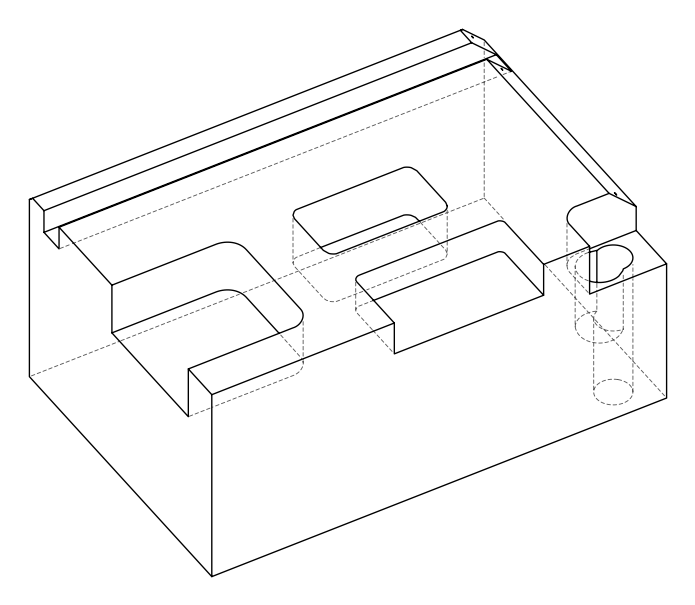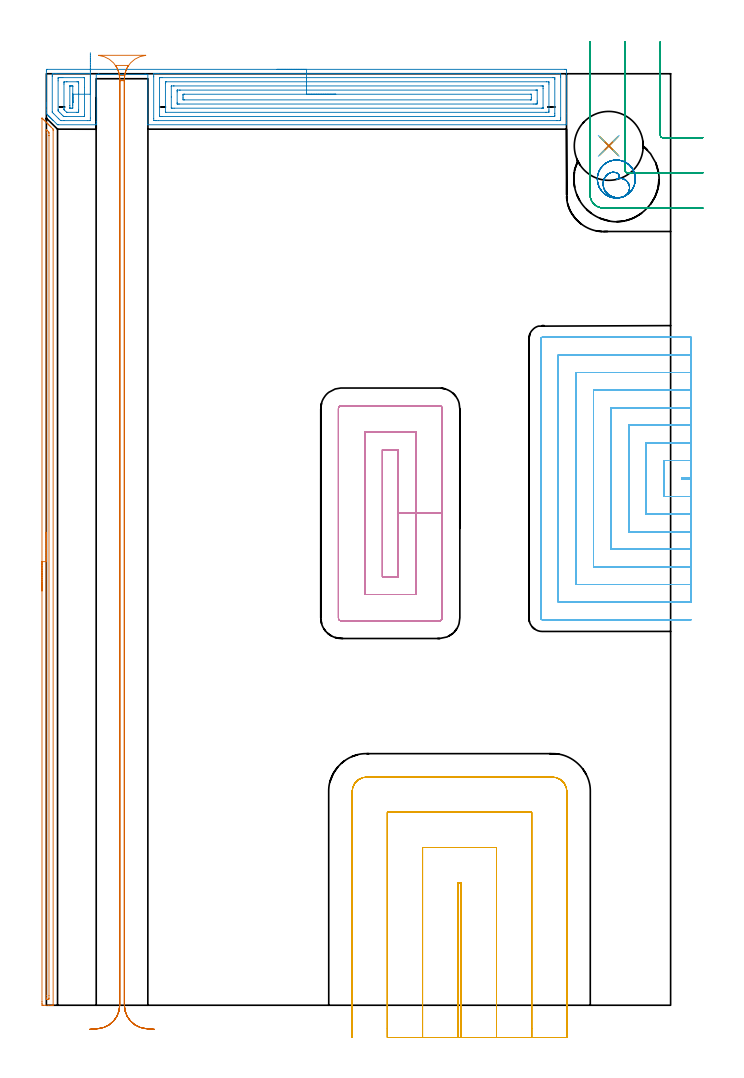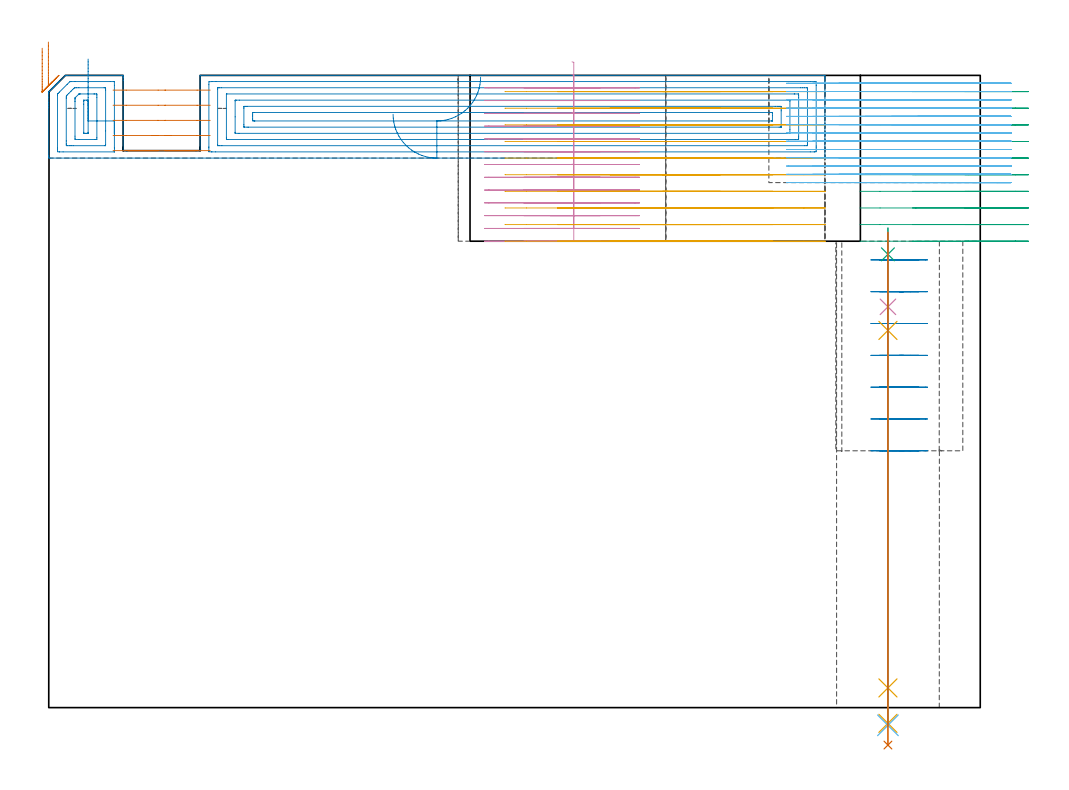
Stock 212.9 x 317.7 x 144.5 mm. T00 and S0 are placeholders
(PLAN: 13 operations, 10 tool changes, 108.4 min)
(1 AREA_MILL | FG_CHAMFER_SURFACE | UGT0205_001 | 4.97 min | 2208 mm3)
(2 AREA_MILL_1 | FG_CHAMFER_SURFACE_1 | UGT0205_001 | 9.69 min | 32841 mm3)
(3 MILL_CORNER_NOTCH_RECTANGULAR | CORNER_NOTCH_RECTANGULAR | NXT0201_012 | Follow Part, ap 4, ae 75% | 4.92 min | 69708 mm3)
(4 MILL_RECTANGULAR_POCKET | POCKET_RECTANGULAR_STRAIGHT | NXT0201_011 | Follow Part, ap 3, ae 75% | 13.58 min | 151842 mm3)
(5 MILL_SLOT | SLOT_PARTIAL_RECTANGULAR | NXT0201_012 | Follow Part, ap 4, ae 75% | 19.2 min | 287409 mm3)
(6 MILL_SLOT_1 | SLOT_PARTIAL_RECTANGULAR_1 | NXT0201_009 | Follow Part, ap 2, ae 75% | 45.65 min | 123212 mm3)
(7 MILL_RECTANGULAR_SLOT | SLOT_RECTANGULAR | NXT0201_012 | Follow Part, ap 4, ae 75% | 6.81 min | 93252 mm3)
(8 MILL_BLIND_HOLE_FROM_SOLID_MATERIAL | STEP1POCKET | NXT0201_012 | Spiral | 2 min | 31626 mm3)
(9 SPOT_DRILL | STEP1HOLE | NXT0321_9005460120000 | 0.06 min | 26 mm3)
(10 DRILL_BLIND_HOLE_INTO_CENTER | STEP1HOLE | NXT0301_127 | 0.08 min | 170 mm3)
(11 GUN_DRILL_THROUGH_HOLE | STEP1HOLE | UGT0307_006 | 0.53 min | 4026 mm3)
(12 DRILL_TO_ENLARGE_THROUGH_HOLE | STEP1HOLE | NXT0301_104 | 0.46 min | 6942 mm3)
(13 DRILL_TO_ENLARGE_THROUGH_HOLE_1 | STEP1HOLE | UGT0301_056 | 0.48 min | 23382 mm3)
(TOOL UGT0205_001 | Chamfer Mill 20 x 3 x 45 deg. | D20 FL50 Z2)
(TOOL NXT0201_012 | ENDMILL 16mm [2P460-1600-NA 1630] | D16 FL38 Z6)
(TOOL NXT0201_011 | ENDMILL 12mm [2P460-1200-NA 1630] | D12 FL38 Z6)
(TOOL NXT0201_009 | ENDMILL 8mm [2P460-0800-NA 1630] | D8 FL26 Z6)
(TOOL NXT0321_9005460120000 | NC Spot Drill, 142deg, 12mm, Carbide, Uncoated | D12 PA142 FL30 Z2)
(TOOL NXT0301_127 | Carbide Drill 10mm [861.1-1000-030A1-GP GC34] | D10 PA150 FL31.2 Z2)
(TOOL UGT0307_006 | Gun Drill 9 mm | D9 PA130 FL24 Z1)
(TOOL NXT0301_104 | Carbide Drill 14mm [860.1-1400-112A1-MM 2214] | D14 PA140 FL123 Z2)
(TOOL UGT0301_056 | Twist Drill 23.5 mm | D23.5 PA118 FL155 Z2)
(OP 1 AREA_MILL)
G17 G21 G94 G90
T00 M6
G54
G17 G0 G90 X-1.5 Y141.3 S1061 M3
G43 Z154.5 H0
Z150.7
G94 G1 Y141.338 Z149.828 F250.
Y141.452 Z148.964
Y141.641 Z148.112
Y141.903 Z147.28
Y142.237 Z146.474
Y142.64 Z145.7
Y143.109 Z144.964
Y143.64 Z144.272
Y144.229 Z143.629
Y144.872 Z143.04
Y145.564 Z142.508
Y146.3 Z142.04
Y147.074 Z141.637
Y147.88 Z141.303
Y148.712 Z141.041
Y149.564 Z140.852
Y150.428 Z140.738
Y151.3 Z140.7
Y302.349
X-1.494 Y302.566 Z140.704
X-1.492 Y302.581 Z140.705
X-1.466 Y302.566 Z140.733
X-1.123 Y302.223 Z141.077
X-0.934 Y302.036 Z141.262
X-0.87 Y301.97 Z141.329
X-0.703 Y301.804 Z141.496
X-0.638 Y301.74 Z141.559
X-0.572 Y301.672 Z141.627
X-0.408 Y301.509 Z141.791
X-0.341 Y301.443 Z141.855
X-0.274 Y301.374 Z141.925
X-0.113 Y301.214 Z142.086
X-0.045 Y301.146 Z142.152
X0.024 Y301.076 Z142.223
X0.182 Y300.919 Z142.381
X0.252 Y300.85 Z142.448
X0.322 Y300.778 Z142.521
X0.477 Y300.624 Z142.676
X0.548 Y300.553 Z142.745
X0.62 Y300.48 Z142.819
X0.772 Y300.329 Z142.971
X0.845 Y300.257 Z143.041
X0.918 Y300.182 Z143.118
X1.067 Y300.033 Z143.266
X1.141 Y299.96 Z143.338
X1.217 Y299.884 Z143.416
X1.362 Y299.738 Z143.561
X1.438 Y299.664 Z143.634
X1.515 Y299.586 Z143.714
X1.657 Y299.443 Z143.856
X1.734 Y299.367 Z143.931
X2.232 Y298.868 Z144.431
X2.294 Y298.804 Z144.492
X2.3 Y298.393 Z144.5
Y0.183
X2.297 Y0.01 Z144.488
X2.253 Y0.007 Z144.444
X1.838 Y0. Z144.038
X1.572 Z143.771
X0.845 Z143.04
X-0.408 Z141.789
X-0.934 Y0.001 Z141.26
X-1.187 Y0.003 Z141.008
X-1.491 Y0.008 Z140.705
X-1.493 Y0.068 Z140.703
X-1.499 Y0.63 Z140.701
X-1.5 Y1.198 Z140.7
Y151.3
X-0.086 Z142.114
Y297.541
X-0.082 Y298.394 Z142.118
X-0.08 Y298.429 Z142.12
X-0.045 Y298.683 Z142.155
X0.251 Y298.394 Z142.451
X0.845 Y297.793 Z143.045
X0.88 Y297.499 Z143.08
X0.883 Y297.461 Z143.083
X0.886 Y296.605 Z143.086
Y296.564
Y3.271
X0.883 Y2.418 Z143.083
X0.881 Y2.381 Z143.081
X0.845 Y2.01 Z143.045
X0.366 Y2.005 Z142.566
X-0.045 Y2.01 Z142.155
X-0.081 Y2.418 Z142.119
X-0.083 Y2.457 Z142.117
X-0.086 Y3.312 Z142.114
Y151.3
Y152.172 Z142.152
Y153.037 Z142.266
Y153.888 Z142.455
Y154.72 Z142.717
Y155.526 Z143.051
Y156.3 Z143.454
Y157.036 Z143.923
Y157.728 Z144.454
Y158.371 Z145.043
Y158.96 Z145.686
Y159.492 Z146.378
Y159.96 Z147.114
Y160.363 Z147.888
Y160.697 Z148.694
Y160.959 Z149.526
Y161.148 Z150.378
Y161.262 Z151.243
Y161.3 Z152.114
G0 Z154.5
M5
M2
(OP 2 AREA_MILL_1)
G17 G21 G94 G90
T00 M6
G54
G17 G0 G90 X78.7 Y319.2 S1061 M3
G43 Z154.5 H0
Z135.6
G94 G1 X78.738 Z134.728 F250.
X78.852 Z133.864
X79.041 Z133.012
X79.303 Z132.18
X79.637 Z131.374
X80.04 Z130.6
X80.508 Z129.864
X81.04 Z129.172
X81.629 Z128.529
X82.272 Z127.94
X82.964 Z127.409
X83.7 Z126.94
X84.474 Z126.537
X85.28 Z126.203
X86.112 Z125.941
X86.964 Z125.752
X87.828 Z125.638
X88.7 Z125.6
X176.771
X177.107 Y319.196 Z125.602
X177.39 Y319.192 Z125.606
X177.4 Y318.905 Z125.893
Y304.151 Z140.644
Y301.748 Z143.047
Y301.025 Z143.775
Y300.754 Z144.045
Y300.346 Z144.445
X177.391 Y300.303 Z144.488
X177.219 Y300.3 Z144.5
X34.606
X34.604 Y300.302 Z144.498
X34.6 Y300.31 Z144.489
Y317.5 Z127.3
X33.965
X33.751 Y317.501 Z127.299
X33.714 Y317.496 Z127.293
X33.711 Z127.292
X33.709 Y317.493 Z127.286
X33.705 Y317.499 Z127.297
X33.703 Y317.5 Z127.3
X33.675 Y317.498 Z127.294
X33.671 Y317.494 Z127.285
X33.659 Y317.5 Z127.3
X33.632 Y317.497 Z127.287
X33.625 Y317.494 Z127.284
X33.618 Z127.289
X33.616 Y317.495 Z127.29
X33.61 Y317.493 Z127.284
X33.601 Y317.496 Z127.289
X33.583 Y317.501 Z127.299
X33.516 Y317.5 Z127.3
X18.02
X17.988 Y317.499 Z127.285
X17.983 Y317.496 Z127.283
X17.976 Y317.495 Z127.285
X17.956 Z127.291
X17.953 Y317.493 Z127.29
X17.946 Y317.494 Z127.285
X17.939 Y317.497 Z127.288
X17.915 Y317.5 Z127.3
X17.91 Y317.498 Z127.295
X17.903 Y317.493 Z127.286
X17.899 Y317.496 Z127.292
X17.893 Y317.495 Z127.289
X17.887 Y317.494 Z127.286
X17.881 Y317.498 Z127.288
X17.858 Y317.5 Z127.3
X17.853 Y317.498 Z127.295
X17.846 Y317.494 Z127.287
X17.842 Y317.497 Z127.293
X17.834 Y317.495 Z127.29
X17.828 Z127.287
X17.822 Y317.498 Z127.289
X17.801 Y317.5 Z127.3
X17.797 Y317.498 Z127.295
X17.79 Y317.494 Z127.288
X17.785 Y317.498 Z127.294
X17.757 Y317.496 Z127.289
X17.751 Z127.288
X17.748 Y317.501 Z127.29
X17.728 Y317.5 Z127.3
X17.704 Z127.29
X17.701 Y317.496 Z127.289
X17.695 Z127.29
X17.659 Y317.499 Z127.298
X17.652 Y317.496 Z127.294
X17.648 Y317.495 Z127.292
X17.627 Y317.5 Z127.298
X17.437 Z127.3
X17.
Y301.41 Z143.387
Y300.859 Z143.937
X16.998 Y300.644 Z144.151
X16.99 Y300.304 Z144.49
X16.723 Y300.3 Z144.5
X4.205
X3.798 Y300.306 Z144.492
X3.703 Y300.396 Z144.401
X2.35 Y301.748 Z143.049
X2.287 Y301.813 Z142.986
X2.119 Y301.98 Z142.819
X2.054 Y302.044 Z142.752
X1.992 Y302.107 Z142.692
X1.821 Y302.278 Z142.521
X1.758 Y302.341 Z142.456
X1.697 Y302.402 Z142.397
X1.523 Y302.576 Z142.223
X1.461 Y302.637 Z142.16
X1.402 Y302.697 Z142.102
X1.225 Y302.875 Z141.924
X1.165 Y302.933 Z141.863
X1.108 Y302.992 Z141.807
X0.927 Y303.173 Z141.626
X0.869 Y303.23 Z141.567
X0.813 Y303.286 Z141.513
X0.629 Y303.471 Z141.328
X0.572 Y303.526 Z141.271
X0.412 Y303.688 Z141.112
X0.331 Y303.769 Z141.031
X0.128 Y303.971 Z140.827
X0.033 Y304.069 Z140.728
X0.001 Y304.109 Z140.687
X0. Y304.415 Z140.383
Y304.513 Z140.286
Y305.304 Z139.49
Y306.555 Z138.242
Y307.083 Z137.712
Y307.708 Z137.087
Y318.641 Z126.156
X0.002 Y318.907 Z125.89
X0.01 Y319.192 Z125.606
X0.296 Y319.199 Z125.599
X88.7 Y319.2 Z125.6
Y317.786 Z127.014
X174.055
X174.951 Y317.784 Z127.016
X174.983 Y317.782 Z127.018
X175.39 Y317.752 Z127.048
X175.397 Y317.34 Z127.46
X175.399 Y316.863 Z127.937
X175.4 Y316.448 Z128.352
X175.399 Y302.637 Z142.163
X175.397 Y302.225 Z142.575
X175.39 Y301.748 Z143.052
X175.014 Y301.717 Z143.083
X174.983 Y301.716 Z143.084
X174.123 Y301.714 Z143.086
X38.216
X37.321 Y301.715 Z143.085
X37.288 Y301.716 Z143.084
X36.61 Y301.748 Z143.052
X36.601 Y302.431 Z142.369
X36.6 Y316.658 Z128.142
X36.598 Y316.863 Z127.937
X36.589 Y317.558 Z127.242
X36.578 Y317.752 Z127.048
X37.256 Y317.784 Z127.016
X37.288 Y317.785 Z127.015
X38.148 Y317.786 Z127.014
X88.7
Y316.372 Z128.428
X172.795 Y316.371 Z128.429
X173.195 Y316.37 Z128.43
X173.328 Y316.367 Z128.433
X173.373 Y316.365 Z128.435
X173.39 Y316.359 Z128.441
X173.393 Y316.314 Z128.486
X173.397 Y316.178 Z128.622
X173.399 Y315.974 Z128.826
X173.4 Y315.77 Z129.03
Y304.211 Z140.589
X173.398 Y303.526 Z141.274
X173.395 Y303.327 Z141.473
X173.385 Y303.136 Z141.664
X173.195 Y303.133 Z141.667
X172.699 Y303.13 Z141.67
X172.3 Y303.129 Z141.671
X171.806 Y303.128 Z141.672
X39.476 Y303.129 Z141.671
X39.076 Y303.13 Z141.67
X38.676 Y303.133 Z141.667
X38.625 Y303.135 Z141.665
X38.61 Y303.139 Z141.661
X38.607 Y303.158 Z141.642
X38.603 Y303.242 Z141.558
X38.601 Y303.368 Z141.432
X38.6 Y303.526 Z141.274
X38.601 Y316.211 Z128.589
X38.603 Y316.329 Z128.471
X38.607 Y316.357 Z128.443
X38.611 Y316.365 Z128.435
X38.62 Y316.367 Z128.433
X38.678 Y316.37 Z128.43
X39.076 Y316.371 Z128.429
X39.57 Y316.372 Z128.428
X88.7
Y314.957 Z129.843
X170.641
X171.309 Y314.952 Z129.848
X171.381 Y314.95 Z129.85
X171.39 Y314.857 Z129.943
X171.394 Y314.639 Z130.161
X171.4 Y314.202 Z130.598
Y305.311 Z139.489
X171.394 Y304.863 Z139.937
X171.39 Y304.643 Z140.157
X171.378 Y304.55 Z140.25
X171.273 Y304.547 Z140.253
X170.512 Y304.543 Z140.257
X170.384
X40.736
X40.659 Y304.544 Z140.256
X40.621 Y304.547 Z140.253
X40.61 Y304.549 Z140.251
X40.607 Y304.558 Z140.242
X40.603 Y304.591 Z140.209
X40.6 Y304.678 Z140.122
Y314.458 Z130.342
X40.603 Y314.721 Z130.079
X40.608 Y314.896 Z129.904
X40.611 Y314.951 Z129.849
X40.626 Y314.953 Z129.847
X40.673 Y314.955 Z129.845
X40.864 Y314.957 Z129.843
X40.993
X88.7
Y313.543 Z131.257
X168.724
X169.383 Y313.54 Z131.26
X169.386 Y313.538 Z131.262
X169.395 Y313.528 Z131.272
X169.398 Y313.306 Z131.494
X169.4 Y312.634 Z132.166
X169.399 Y306.194 Z138.606
X169.396 Y306.026 Z138.774
X169.394 Y305.984 Z138.816
X169.391 Y305.968 Z138.832
X169.357 Y305.964 Z138.836
X169.2 Y305.961 Z138.839
X168.961 Y305.958 Z138.842
X43.547 Y305.957 Z138.843
X42.889 Y305.958 Z138.842
X42.653 Y305.962 Z138.838
X42.623 Y305.964 Z138.836
X42.61 Y305.97 Z138.83
X42.606 Y306.037 Z138.763
X42.601 Y306.141 Z138.659
X42.6 Y309.776 Z135.024
Y313.306 Z131.494
Y313.359 Z131.441
X42.603 Y313.411 Z131.389
X42.61 Y313.515 Z131.285
X42.617 Y313.538 Z131.262
X42.625 Y313.539 Z131.261
X42.653 Y313.541 Z131.259
X43.309 Y313.543 Z131.257
X43.547
X88.7
Y312.129 Z132.671
X166.936
X167.227 Y312.128 Z132.672
X167.329 Y312.125 Z132.675
X167.378 Y312.122 Z132.678
X167.391 Y312.118 Z132.682
X167.392 Y312.105 Z132.695
X167.398 Y311.957 Z132.843
X167.4 Y308.4 Z136.4
X167.397 Y307.972 Z136.828
X167.391 Y307.519 Z137.281
X167.379 Y307.378 Z137.422
X167.238 Y307.376 Z137.424
X166.936 Y307.373 Z137.427
X166.645 Y307.371 Z137.429
X166.042
X45.335
X45.044 Y307.372 Z137.428
X44.658 Y307.377 Z137.423
X44.619 Y307.378 Z137.422
X44.61 Y307.425 Z137.375
X44.606 Y307.554 Z137.246
X44.601 Y307.813 Z136.987
Y311.528 Z133.272
X44.604 Y311.894 Z132.906
X44.608 Y312.076 Z132.724
X44.61 Y312.116 Z132.684
X44.646 Y312.122 Z132.678
X44.735 Y312.125 Z132.675
X45.335 Y312.128 Z132.672
X45.625 Y312.129 Z132.671
X88.7
Y310.715 Z134.085
X165.148 Y310.714 Z134.086
X165.223 Y310.713 Z134.087
X165.373 Y310.708 Z134.092
X165.391 Y310.704 Z134.096
X165.395 Y310.696 Z134.104
X165.398 Y310.675 Z134.125
X165.399 Y309.5 Z135.3
X165.392 Y308.861 Z135.939
X165.39 Y308.804 Z135.996
X165.298 Y308.792 Z136.008
X165.221 Y308.787 Z136.013
X165.148 Y308.786 Z136.014
X47.047
X46.895 Y308.788 Z136.012
X46.61 Y308.794 Z136.006
X46.608 Y308.861 Z135.939
X46.601 Y309.38 Z135.42
X46.6 Y309.75 Z135.05
X46.601 Y310.269 Z134.531
X46.607 Y310.639 Z134.161
X46.61 Y310.698 Z134.102
X46.82 Y310.708 Z134.092
X46.971 Y310.713 Z134.087
X47.048 Y310.714 Z134.086
X47.123 Y310.715 Z134.085
X88.7
X89.572 Z134.123
X90.436 Z134.237
X91.288 Z134.426
X92.12 Z134.688
X92.926 Z135.022
X93.7 Z135.425
X94.436 Z135.894
X95.128 Z136.425
X95.771 Z137.014
X96.36 Z137.658
X96.892 Z138.35
X97.36 Z139.085
X97.763 Z139.859
X98.097 Z140.665
X98.359 Z141.497
X98.548 Z142.349
X98.662 Z143.214
X98.7 Z144.085
G0 Z154.5
X15. Y324.857
Z134.085
G1 Y324.214 Z133.495
Y323.522 Z132.964
Y322.786 Z132.496
Y322.012 Z132.093
Y321.206 Z131.759
Y320.374 Z131.497
Y319.523 Z131.308
Y318.658 Z131.194
Y317.786 Z131.156
Y316.915 Z131.194
Y316.05 Z131.308
Y315.198 Z131.497
Y314.366 Z131.759
Y313.56 Z132.093
Y312.786 Z132.496
Y312.051 Z132.964
Y311.358 Z133.495
Y310.715 Z134.085
Y302.572 Z142.228
X14.991 Y301.748 Z143.052
X14.99 Y301.722 Z143.078
X14.965 Y301.718 Z143.082
X14.935 Y301.717 Z143.083
X14.075 Y301.714 Z143.086
X6.028
X5.131 Y301.717 Z143.083
X5.1 Y301.719 Z143.081
X4.814 Y301.748 Z143.052
X4.205 Y302.346 Z142.454
X2.417 Y304.133 Z140.667
X2.137 Y304.415 Z140.385
X2.046 Y304.511 Z140.289
X2.016 Y304.546 Z140.254
X2.01 Y304.572 Z140.228
X2.006 Y304.623 Z140.177
X2.001 Y304.829 Z139.971
Y316.863 Z127.937
X2.003 Y317.275 Z127.525
X2.01 Y317.752 Z127.048
X2.386 Y317.783 Z127.017
X2.417 Y317.784 Z127.016
X3.277 Y317.786 Z127.014
X14.935 Y317.785 Z127.015
X14.968 Y317.783 Z127.017
X15.026 Y317.779 Z127.021
X15.025 Y317.752 Z127.048
X15.021 Y317.666 Z127.134
X15.002 Y316.863 Z127.937
X15.001 Y316.798 Z128.002
X15. Y310.715 Z134.085
X13.
Y303.672 Z141.128
X12.99 Y303.138 Z141.662
X12.962 Y303.135 Z141.665
X12.892 Y303.131 Z141.669
X12.786 Y303.129 Z141.671
X12.652
X6.888
X6.391 Y303.131 Z141.669
X5.994 Y303.135 Z141.665
X5.868 Y303.143 Z141.657
X5.738 Y303.269 Z141.531
X5.475 Y303.526 Z141.274
X5.1 Y303.9 Z140.9
X4.584 Y304.415 Z140.385
X4.205 Y304.795 Z140.005
X4.082 Y304.924 Z139.876
X4.023 Y304.988 Z139.812
X4.01 Y305.101 Z139.699
X4.005 Y305.304 Z139.496
X4.001 Y305.508 Z139.292
X4. Y315.289 Z129.511
X4.002 Y315.974 Z128.826
X4.005 Y316.174 Z128.626
X4.015 Y316.365 Z128.435
X4.205 Y316.367 Z128.433
X4.701 Y316.37 Z128.43
X5.1 Y316.371 Z128.429
X5.594 Y316.372 Z128.428
X12.747 Y316.371 Z128.429
X12.929 Y316.37 Z128.43
X12.96 Y316.368 Z128.432
X12.985 Y316.365 Z128.435
X12.99 Y316.325 Z128.475
X12.998 Y316.121 Z128.679
X13. Y312.973 Z131.827
Y310.715 Z134.085
X11.
X10.999 Y305.304 Z139.496
X10.997 Y304.775 Z140.025
X10.99 Y304.595 Z140.205
X10.982 Y304.549 Z140.251
X10.942 Y304.547 Z140.253
X10.847 Y304.545 Z140.255
X10.464 Y304.543 Z140.257
X10.336
X7.271
X7.079
X6.984 Y304.544 Z140.256
X6.937 Y304.547 Z140.253
X6.916 Y304.549 Z140.251
X6.888 Y304.57 Z140.23
X6.148 Y305.304 Z139.496
X6.044 Y305.413 Z139.387
X6.017 Y305.444 Z139.356
X6.01 Y305.471 Z139.329
X6.006 Y305.525 Z139.275
X6.002 Y305.746 Z139.054
X6. Y306.187 Z138.613
Y306.194 Z138.606
Y314.189 Z130.611
X6.006 Y314.637 Z130.163
X6.01 Y314.857 Z129.943
X6.021 Y314.951 Z129.849
X6.127 Y314.953 Z129.847
X6.888 Y314.957 Z129.843
X7.016
X10.464
X10.594 Y314.956 Z129.844
X10.866 Y314.95 Z129.85
X10.99 Y314.947 Z129.853
X10.993 Y314.874 Z129.926
X10.999 Y314.553 Z130.247
X11. Y310.715 Z134.085
X9.
Y307.083 Z137.717
Y306.761 Z138.039
X8.994 Y306.194 Z138.606
X8.99 Y306.033 Z138.767
X8.984 Y305.964 Z138.836
X8.91 Y305.961 Z138.839
X8.676 Y305.959 Z138.841
X8.017 Y305.96 Z138.84
X8.014 Y305.962 Z138.838
X8.005 Y305.972 Z138.828
X8.002 Y306.194 Z138.606
X8. Y306.866 Z137.934
X8.001 Y313.306 Z131.494
X8.003 Y313.474 Z131.326
X8.006 Y313.516 Z131.284
X8.009 Y313.532 Z131.268
X8.043 Y313.536 Z131.264
X8.2 Y313.54 Z131.26
X8.439 Y313.542 Z131.258
X8.676
X8.914 Y313.54 Z131.26
X8.98 Y313.537 Z131.263
X8.99 Y313.535 Z131.265
X8.994 Y313.526 Z131.274
X8.997 Y313.5 Z131.3
X9. Y313.414 Z131.386
Y313.306 Z131.494
Y310.715 Z134.085
Y310.126 Z134.728
Y309.595 Z135.42
Y309.126 Z136.156
Y308.723 Z136.93
Y308.389 Z137.736
Y308.127 Z138.568
Y307.938 Z139.419
Y307.824 Z140.284
Y307.786 Z141.156
Y307.824 Z142.027
Y307.938 Z142.892
Y308.127 Z143.744
Y308.389 Z144.576
Y308.723 Z145.382
Y309.126 Z146.156
Y309.595 Z146.892
Y310.126 Z147.584
Y310.715 Z148.227
G0 Z154.5
M5
M2
(OP 3 MILL_CORNER_NOTCH_RECTANGULAR)
G17 G21 G94 G90
T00 M6
G54
G17 G0 G90 X209.367 Y328.7 S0 M3
G43 Z154.591 H1
Z140.792
G94 G1 X209.399 Y325.7 F250.
G2 X209.4 Y325.446 R24. F500.
G1 Y296.696
G3 X210.196 Y295.9 R0.8
G1 X220.9
X223.9 F250.
G0 Z154.591
X197.334 Y328.699
Z140.792
G1 X197.397 Y325.7
G2 X197.4 Y325.446 R12. F500.
G1 Y284.696
G3 X198.196 Y283.9 R0.8
G1 X220.9
X223.9 F250.
G0 Z154.591
X185.4 Y328.446
Z140.792
G1 Y325.446
Y276.5 F500.
G3 X190. Y271.9 R4.6
G1 X220.9
X223.9 F250.
G0 Z154.591
X209.367 Y328.7
Z136.993
G1 X209.399 Y325.7
G2 X209.4 Y325.446 R24. F500.
G1 Y296.696
G3 X210.196 Y295.9 R0.8
G1 X220.9
X223.9 F250.
G0 Z154.591
X197.334 Y328.699
Z136.993
G1 X197.397 Y325.7
G2 X197.4 Y325.446 R12. F500.
G1 Y284.696
G3 X198.196 Y283.9 R0.8
G1 X220.9
X223.9 F250.
G0 Z154.591
X185.4 Y328.446
Z136.993
G1 Y325.446
Y276.5 F500.
G3 X190. Y271.9 R4.6
G1 X220.9
X223.9 F250.
G0 Z154.591
X209.393 Y328.7
Z133.194
G1 X209.4 Y325.7
Y325.643 F500.
Y296.696
G3 X210.196 Y295.9 R0.8
G1 X220.9
X223.9 F250.
G0 Z154.591
X197.386 Y328.7
Z133.194
G1 X197.4 Y325.7
Y325.643 F500.
Y284.696
G3 X198.196 Y283.9 R0.8
G1 X220.9
X223.9 F250.
G0 Z154.591
X185.4 Y328.643
Z133.194
G1 Y325.643
Y276.5 F500.
G3 X190. Y271.9 R4.6
G1 X220.9
X223.9 F250.
G0 Z154.591
X209.4 Y328.7
Z129.395
G1 Y325.7
Y296.696 F500.
G3 X210.196 Y295.9 R0.8
G1 X220.9
X223.9 F250.
G0 Z154.591
X197.4 Y328.7
Z129.395
G1 Y325.7
Y284.696 F500.
G3 X198.196 Y283.9 R0.8
G1 X220.9
X223.9 F250.
G0 Z154.591
X185.4 Y328.7
Z129.395
G1 Y325.7
Y276.5 F500.
G3 X190. Y271.9 R4.6
G1 X220.9
X223.9 F250.
G0 Z154.591
X209.4 Y328.7
Z125.596
G1 Y325.7
Y296.696 F500.
G3 X210.196 Y295.9 R0.8
G1 X220.9
X223.9 F250.
G0 Z154.591
X197.4 Y328.7
Z125.596
G1 Y325.7
Y284.696 F500.
G3 X198.196 Y283.9 R0.8
G1 X220.9
X223.9 F250.
G0 Z154.591
X185.4 Y328.7
Z125.596
G1 Y325.7
Y276.5 F500.
G3 X190. Y271.9 R4.6
G1 X220.9
X223.9 F250.
G0 Z154.591
X209.4 Y328.7
Z121.796
G1 Y325.7
Y296.696 F500.
G3 X210.196 Y295.9 R0.8
G1 X220.9
X223.9 F250.
G0 Z154.591
X197.4 Y328.7
Z121.796
G1 Y325.7
Y284.696 F500.
G3 X198.196 Y283.9 R0.8
G1 X220.9
X223.9 F250.
G0 Z154.591
X185.4 Y328.7
Z121.796
G1 Y325.7
Y276.5 F500.
G3 X190. Y271.9 R4.6
G1 X220.9
X223.9 F250.
G0 Z154.591
X209.4 Y328.7
Z117.997
G1 Y325.7
Y296.696 F500.
G3 X210.196 Y295.9 R0.8
G1 X220.9
X223.9 F250.
G0 Z154.591
X197.4 Y328.7
Z117.997
G1 Y325.7
Y284.696 F500.
G3 X198.196 Y283.9 R0.8
G1 X220.9
X223.9 F250.
G0 Z154.591
X185.4 Y328.7
Z117.997
G1 Y325.7
Y276.5 F500.
G3 X190. Y271.9 R4.6
G1 X220.9
X223.9 F250.
G0 Z154.591
X209.4 Y328.7
Z114.198
G1 Y325.7
Y296.696 F500.
G3 X210.196 Y295.9 R0.8
G1 X220.9
X223.9 F250.
G0 Z154.591
X197.4 Y328.7
Z114.198
G1 Y325.7
Y284.696 F500.
G3 X198.196 Y283.9 R0.8
G1 X220.9
X223.9 F250.
G0 Z154.591
X185.4 Y328.7
Z114.198
G1 Y325.7
Y276.5 F500.
G3 X190. Y271.9 R4.6
G1 X220.9
X223.9 F250.
G0 Z154.591
X209.4 Y328.7
Z110.399
G1 Y325.7
Y296.696 F500.
G3 X210.196 Y295.9 R0.8
G1 X220.9
X223.9 F250.
G0 Z154.591
X197.4 Y328.7
Z110.399
G1 Y325.7
Y284.696 F500.
G3 X198.196 Y283.9 R0.8
G1 X220.9
X223.9 F250.
G0 Z154.591
X185.4 Y328.7
Z110.399
G1 Y325.7
Y276.5 F500.
G3 X190. Y271.9 R4.6
G1 X220.9
X223.9 F250.
G0 Z154.591
X209.4 Y328.7
Z106.6
G1 Y325.7
Y296.696 F500.
G3 X210.196 Y295.9 R0.8
G1 X220.9
X223.9 F250.
G0 Z154.591
X197.4 Y328.7
Z106.6
G1 Y325.7
Y284.696 F500.
G3 X198.196 Y283.9 R0.8
G1 X220.9
X223.9 F250.
G0 Z154.591
X185.4 Y328.7
Z106.6
G1 Y325.7
Y276.5 F500.
G3 X190. Y271.9 R4.6
G1 X220.9
X223.9 F250.
G0 Z154.591
M5
M2
(OP 4 MILL_RECTANGULAR_POCKET)
G17 G21 G94 G90
T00 M6
G54
G17 G0 G90 X119.597 Y146.1 S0 M3
G43 Z154.591 H1
Z147.591
G94 G1 X120. Z147.483 F250.
Y167.8 Z141.669
Y189.5 F500.
X114.6
Y146.1
X120.
Y167.8
X126.
Y195.5
X108.6
Y140.1
X126.
Y167.8
X135.
Y203.5
G3 X134. Y204.5 R1.
G1 X100.6
G3 X99.6 Y203.5 R1.
G1 Y132.1
G3 X100.6 Y131.1 R1.
G1 X134.
G3 X135. Y132.1 R1.
G1 Y167.8
Y168.8
G0 X119.597 Y146.1 Z144.669
G1 X120. Z144.561 F250.
Y167.8 Z138.746
Y189.5 F500.
X114.6
Y146.1
X120.
Y167.8
X126.
Y195.5
X108.6
Y140.1
X126.
Y167.8
X135.
Y203.5
G3 X134. Y204.5 R1.
G1 X100.6
G3 X99.6 Y203.5 R1.
G1 Y132.1
G3 X100.6 Y131.1 R1.
G1 X134.
G3 X135. Y132.1 R1.
G1 Y167.8
Y168.8
G0 X119.597 Y146.1 Z141.746
G1 X120. Z141.638 F250.
Y167.8 Z135.824
Y189.5 F500.
X114.6
Y146.1
X120.
Y167.8
X126.
Y195.5
X108.6
Y140.1
X126.
Y167.8
X135.
Y203.5
G3 X134. Y204.5 R1.
G1 X100.6
G3 X99.6 Y203.5 R1.
G1 Y132.1
G3 X100.6 Y131.1 R1.
G1 X134.
G3 X135. Y132.1 R1.
G1 Y167.8
Y168.8
G0 X119.597 Y146.1 Z138.824
G1 X120. Z138.716 F250.
Y167.8 Z132.902
Y189.5 F500.
X114.6
Y146.1
X120.
Y167.8
X126.
Y195.5
X108.6
Y140.1
X126.
Y167.8
X135.
Y203.5
G3 X134. Y204.5 R1.
G1 X100.6
G3 X99.6 Y203.5 R1.
G1 Y132.1
G3 X100.6 Y131.1 R1.
G1 X134.
G3 X135. Y132.1 R1.
G1 Y167.8
Y168.8
G0 X119.597 Y146.1 Z135.902
G1 X120. Z135.794 F250.
Y167.8 Z129.979
Y189.5 F500.
X114.6
Y146.1
X120.
Y167.8
X126.
Y195.5
X108.6
Y140.1
X126.
Y167.8
X135.
Y203.5
G3 X134. Y204.5 R1.
G1 X100.6
G3 X99.6 Y203.5 R1.
G1 Y132.1
G3 X100.6 Y131.1 R1.
G1 X134.
G3 X135. Y132.1 R1.
G1 Y167.8
Y168.8
G0 X119.597 Y146.1 Z132.979
G1 X120. Z132.871 F250.
Y167.8 Z127.057
Y189.5 F500.
X114.6
Y146.1
X120.
Y167.8
X126.
Y195.5
X108.6
Y140.1
X126.
Y167.8
X135.
Y203.5
G3 X134. Y204.5 R1.
G1 X100.6
G3 X99.6 Y203.5 R1.
G1 Y132.1
G3 X100.6 Y131.1 R1.
G1 X134.
G3 X135. Y132.1 R1.
G1 Y167.8
Y168.8
G0 X119.597 Y146.1 Z130.057
G1 X120. Z129.949 F250.
Y167.8 Z124.134
Y189.5 F500.
X114.6
Y146.1
X120.
Y167.8
X126.
Y195.5
X108.6
Y140.1
X126.
Y167.8
X135.
Y203.5
G3 X134. Y204.5 R1.
G1 X100.6
G3 X99.6 Y203.5 R1.
G1 Y132.1
G3 X100.6 Y131.1 R1.
G1 X134.
G3 X135. Y132.1 R1.
G1 Y167.8
Y168.8
G0 X119.597 Y146.1 Z127.134
G1 X120. Z127.026 F250.
Y167.8 Z121.212
Y189.5 F500.
X114.6
Y146.1
X120.
Y167.8
X126.
Y195.5
X108.6
Y140.1
X126.
Y167.8
X135.
Y203.5
G3 X134. Y204.5 R1.
G1 X100.6
G3 X99.6 Y203.5 R1.
G1 Y132.1
G3 X100.6 Y131.1 R1.
G1 X134.
G3 X135. Y132.1 R1.
G1 Y167.8
Y168.8
G0 X119.597 Y146.1 Z124.212
G1 X120. Z124.104 F250.
Y167.8 Z118.29
Y189.5 F500.
X114.6
Y146.1
X120.
Y167.8
X126.
Y195.5
X108.6
Y140.1
X126.
Y167.8
X135.
Y203.5
G3 X134. Y204.5 R1.
G1 X100.6
G3 X99.6 Y203.5 R1.
G1 Y132.1
G3 X100.6 Y131.1 R1.
G1 X134.
G3 X135. Y132.1 R1.
G1 Y167.8
Y168.8
G0 X119.597 Y146.1 Z121.29
G1 X120. Z121.182 F250.
Y167.8 Z115.367
Y189.5 F500.
X114.6
Y146.1
X120.
Y167.8
X126.
Y195.5
X108.6
Y140.1
X126.
Y167.8
X135.
Y203.5
G3 X134. Y204.5 R1.
G1 X100.6
G3 X99.6 Y203.5 R1.
G1 Y132.1
G3 X100.6 Y131.1 R1.
G1 X134.
G3 X135. Y132.1 R1.
G1 Y167.8
Y168.8
G0 X119.597 Y146.1 Z118.367
G1 X120. Z118.259 F250.
Y167.8 Z112.445
Y189.5 F500.
X114.6
Y146.1
X120.
Y167.8
X126.
Y195.5
X108.6
Y140.1
X126.
Y167.8
X135.
Y203.5
G3 X134. Y204.5 R1.
G1 X100.6
G3 X99.6 Y203.5 R1.
G1 Y132.1
G3 X100.6 Y131.1 R1.
G1 X134.
G3 X135. Y132.1 R1.
G1 Y167.8
Y168.8
G0 X119.597 Y146.1 Z115.445
G1 X120. Z115.337 F250.
Y167.8 Z109.522
Y189.5 F500.
X114.6
Y146.1
X120.
Y167.8
X126.
Y195.5
X108.6
Y140.1
X126.
Y167.8
X135.
Y203.5
G3 X134. Y204.5 R1.
G1 X100.6
G3 X99.6 Y203.5 R1.
G1 Y132.1
G3 X100.6 Y131.1 R1.
G1 X134.
G3 X135. Y132.1 R1.
G1 Y167.8
Y168.8
G0 X119.597 Y146.1 Z112.522
G1 X120. Z112.414 F250.
Y167.8 Z106.6
Y189.5 F500.
X114.6
Y146.1
X120.
Y167.8
X126.
Y195.5
X108.6
Y140.1
X126.
Y167.8
X135.
Y203.5
G3 X134. Y204.5 R1.
G1 X100.6
G3 X99.6 Y203.5 R1.
G1 Y132.1
G3 X100.6 Y131.1 R1.
G1 X134.
G3 X135. Y132.1 R1.
G1 Y167.8
Y168.8
G0 Z154.591
M5
M2
(OP 5 MILL_SLOT)
G17 G21 G94 G90
T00 M6
G54
G17 G0 G90 X141.5 Y-11. S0 M3
G43 Z154.591 H1
Z140.792
G94 G1 Y-8. F250.
Y41.8 F500.
X140.3
Y-8.
Y-11. F250.
X153.5
Y-8.
Y53.8 F500.
X128.3
Y-8.
Y-11. F250.
X165.5
Y-8.
Y65.8 F500.
X116.3
Y-8.
Y-11. F250.
X177.5
Y-8.
Y72.9 F500.
G3 X172.6 Y77.8 R4.9
G1 X109.2
G3 X104.3 Y72.9 R4.9
G1 Y-8.
Y-11. F250.
G0 X141.5 Z136.993
G1 Y-8.
Y41.8 F500.
X140.3
Y-8.
Y-11. F250.
X153.5
Y-8.
Y53.8 F500.
X128.3
Y-8.
Y-11. F250.
X165.5
Y-8.
Y65.8 F500.
X116.3
Y-8.
Y-11. F250.
X177.5
Y-8.
Y72.9 F500.
G3 X172.6 Y77.8 R4.9
G1 X109.2
G3 X104.3 Y72.9 R4.9
G1 Y-8.
Y-11. F250.
G0 X141.5 Z133.194
G1 Y-8.
Y41.8 F500.
X140.3
Y-8.
Y-11. F250.
X153.5
Y-8.
Y53.8 F500.
X128.3
Y-8.
Y-11. F250.
X165.5
Y-8.
Y65.8 F500.
X116.3
Y-8.
Y-11. F250.
X177.5
Y-8.
Y72.9 F500.
G3 X172.6 Y77.8 R4.9
G1 X109.2
G3 X104.3 Y72.9 R4.9
G1 Y-8.
Y-11. F250.
G0 X141.5 Z129.395
G1 Y-8.
Y41.8 F500.
X140.3
Y-8.
Y-11. F250.
X153.5
Y-8.
Y53.8 F500.
X128.3
Y-8.
Y-11. F250.
X165.5
Y-8.
Y65.8 F500.
X116.3
Y-8.
Y-11. F250.
X177.5
Y-8.
Y72.9 F500.
G3 X172.6 Y77.8 R4.9
G1 X109.2
G3 X104.3 Y72.9 R4.9
G1 Y-8.
Y-11. F250.
G0 X141.5 Z125.596
G1 Y-8.
Y41.8 F500.
X140.3
Y-8.
Y-11. F250.
X153.5
Y-8.
Y53.8 F500.
X128.3
Y-8.
Y-11. F250.
X165.5
Y-8.
Y65.8 F500.
X116.3
Y-8.
Y-11. F250.
X177.5
Y-8.
Y72.9 F500.
G3 X172.6 Y77.8 R4.9
G1 X109.2
G3 X104.3 Y72.9 R4.9
G1 Y-8.
Y-11. F250.
G0 X141.5 Z121.796
G1 Y-8.
Y41.8 F500.
X140.3
Y-8.
Y-11. F250.
X153.5
Y-8.
Y53.8 F500.
X128.3
Y-8.
Y-11. F250.
X165.5
Y-8.
Y65.8 F500.
X116.3
Y-8.
Y-11. F250.
X177.5
Y-8.
Y72.9 F500.
G3 X172.6 Y77.8 R4.9
G1 X109.2
G3 X104.3 Y72.9 R4.9
G1 Y-8.
Y-11. F250.
G0 X141.5 Z117.997
G1 Y-8.
Y41.8 F500.
X140.3
Y-8.
Y-11. F250.
X153.5
Y-8.
Y53.8 F500.
X128.3
Y-8.
Y-11. F250.
X165.5
Y-8.
Y65.8 F500.
X116.3
Y-8.
Y-11. F250.
X177.5
Y-8.
Y72.9 F500.
G3 X172.6 Y77.8 R4.9
G1 X109.2
G3 X104.3 Y72.9 R4.9
G1 Y-8.
Y-11. F250.
G0 X141.5 Z114.198
G1 Y-8.
Y41.8 F500.
X140.3
Y-8.
Y-11. F250.
X153.5
Y-8.
Y53.8 F500.
X128.3
Y-8.
Y-11. F250.
X165.5
Y-8.
Y65.8 F500.
X116.3
Y-8.
Y-11. F250.
X177.5
Y-8.
Y72.9 F500.
G3 X172.6 Y77.8 R4.9
G1 X109.2
G3 X104.3 Y72.9 R4.9
G1 Y-8.
Y-11. F250.
G0 X141.5 Z110.399
G1 Y-8.
Y41.8 F500.
X140.3
Y-8.
Y-11. F250.
X153.5
Y-8.
Y53.8 F500.
X128.3
Y-8.
Y-11. F250.
X165.5
Y-8.
Y65.8 F500.
X116.3
Y-8.
Y-11. F250.
X177.5
Y-8.
Y72.9 F500.
G3 X172.6 Y77.8 R4.9
G1 X109.2
G3 X104.3 Y72.9 R4.9
G1 Y-8.
Y-11. F250.
G0 X141.5 Z106.6
G1 Y-8.
Y41.8 F500.
X140.3
Y-8.
Y-11. F250.
X153.5
Y-8.
Y53.8 F500.
X128.3
Y-8.
Y-11. F250.
X165.5
Y-8.
Y65.8 F500.
X116.3
Y-8.
Y-11. F250.
X177.5
Y-8.
Y72.9 F500.
G3 X172.6 Y77.8 R4.9
G1 X109.2
G3 X104.3 Y72.9 R4.9
G1 Y-8.
Y-11. F250.
G0 Z154.591
M5
M2
(OP 6 MILL_SLOT_1)
G17 G21 G94 G90
T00 M6
G54
G17 G0 G90 X219.9 Y179.799 S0 M3
G43 Z154.591 H1
Z142.699
G94 G1 X216.9 F250.
G2 X216.6 Y179.8 R48.
G1 Y179.5
G2 X216.9 Y179.501 R48.
G1 X219.9
Y185.8
X216.9
X210.6 F500.
Y173.5
X216.9
X219.9 F250.
Y191.8
X216.9
X204.6 F500.
Y167.5
X216.9
X219.9 F250.
Y197.8
X216.9
X198.6 F500.
Y161.5
X216.9
X219.9 F250.
Y203.8
X216.9
X192.6 F500.
Y155.5
X216.9
X219.9 F250.
Y209.8
X216.9
X186.6 F500.
Y149.5
X216.9
X219.9 F250.
Y215.8
X216.9
X180.6 F500.
Y143.5
X216.9
X219.9 F250.
Y221.8
X216.9
X174.6 F500.
Y137.5
X216.9
X219.9 F250.
Y227.8
X216.9
X169.1 F500.
G3 X168.6 Y227.3 R0.5
G1 Y132.
G3 X169.1 Y131.5 R0.5
G1 X216.9
X219.9 F250.
G0 Y179.799 Z140.808
G1 X216.9
G2 X216.6 Y179.8 R48.
G1 Y179.5
G2 X216.9 Y179.501 R48.
G1 X219.9
Y185.8
X216.9
X210.6 F500.
Y173.5
X216.9
X219.9 F250.
Y191.8
X216.9
X204.6 F500.
Y167.5
X216.9
X219.9 F250.
Y197.8
X216.9
X198.6 F500.
Y161.5
X216.9
X219.9 F250.
Y203.8
X216.9
X192.6 F500.
Y155.5
X216.9
X219.9 F250.
Y209.8
X216.9
X186.6 F500.
Y149.5
X216.9
X219.9 F250.
Y215.8
X216.9
X180.6 F500.
Y143.5
X216.9
X219.9 F250.
Y221.8
X216.9
X174.6 F500.
Y137.5
X216.9
X219.9 F250.
Y227.8
X216.9
X169.1 F500.
G3 X168.6 Y227.3 R0.5
G1 Y132.
G3 X169.1 Y131.5 R0.5
G1 X216.9
X219.9 F250.
G0 Y179.799 Z138.916
G1 X216.9
G2 X216.6 Y179.8 R48.
G1 Y179.5
G2 X216.9 Y179.501 R48.
G1 X219.9
Y185.8
X216.9
X210.6 F500.
Y173.5
X216.9
X219.9 F250.
Y191.8
X216.9
X204.6 F500.
Y167.5
X216.9
X219.9 F250.
Y197.8
X216.9
X198.6 F500.
Y161.5
X216.9
X219.9 F250.
Y203.8
X216.9
X192.6 F500.
Y155.5
X216.9
X219.9 F250.
Y209.8
X216.9
X186.6 F500.
Y149.5
X216.9
X219.9 F250.
Y215.8
X216.9
X180.6 F500.
Y143.5
X216.9
X219.9 F250.
Y221.8
X216.9
X174.6 F500.
Y137.5
X216.9
X219.9 F250.
Y227.8
X216.9
X169.1 F500.
G3 X168.6 Y227.3 R0.5
G1 Y132.
G3 X169.1 Y131.5 R0.5
G1 X216.9
X219.9 F250.
G0 Y179.799 Z137.025
G1 X216.9
G2 X216.6 Y179.8 R48.
G1 Y179.5
G2 X216.9 Y179.501 R48.
G1 X219.9
Y185.8
X216.9
X210.6 F500.
Y173.5
X216.9
X219.9 F250.
Y191.8
X216.9
X204.6 F500.
Y167.5
X216.9
X219.9 F250.
Y197.8
X216.9
X198.6 F500.
Y161.5
X216.9
X219.9 F250.
Y203.8
X216.9
X192.6 F500.
Y155.5
X216.9
X219.9 F250.
Y209.8
X216.9
X186.6 F500.
Y149.5
X216.9
X219.9 F250.
Y215.8
X216.9
X180.6 F500.
Y143.5
X216.9
X219.9 F250.
Y221.8
X216.9
X174.6 F500.
Y137.5
X216.9
X219.9 F250.
Y227.8
X216.9
X169.1 F500.
G3 X168.6 Y227.3 R0.5
G1 Y132.
G3 X169.1 Y131.5 R0.5
G1 X216.9
X219.9 F250.
G0 Y179.799 Z135.133
G1 X216.9
G2 X216.6 Y179.8 R48.
G1 Y179.5
G2 X216.9 Y179.501 R48.
G1 X219.9
Y185.8
X216.9
X210.6 F500.
Y173.5
X216.9
X219.9 F250.
Y191.8
X216.9
X204.6 F500.
Y167.5
X216.9
X219.9 F250.
Y197.8
X216.9
X198.6 F500.
Y161.5
X216.9
X219.9 F250.
Y203.8
X216.9
X192.6 F500.
Y155.5
X216.9
X219.9 F250.
Y209.8
X216.9
X186.6 F500.
Y149.5
X216.9
X219.9 F250.
Y215.8
X216.9
X180.6 F500.
Y143.5
X216.9
X219.9 F250.
Y221.8
X216.9
X174.6 F500.
Y137.5
X216.9
X219.9 F250.
Y227.8
X216.9
X169.1 F500.
G3 X168.6 Y227.3 R0.5
G1 Y132.
G3 X169.1 Y131.5 R0.5
G1 X216.9
X219.9 F250.
G0 Y179.799 Z133.241
G1 X216.9
G2 X216.6 Y179.8 R48.
G1 Y179.5
G2 X216.9 Y179.501 R48.
G1 X219.9
Y185.8
X216.9
X210.6 F500.
Y173.5
X216.9
X219.9 F250.
Y191.8
X216.9
X204.6 F500.
Y167.5
X216.9
X219.9 F250.
Y197.8
X216.9
X198.6 F500.
Y161.5
X216.9
X219.9 F250.
Y203.8
X216.9
X192.6 F500.
Y155.5
X216.9
X219.9 F250.
Y209.8
X216.9
X186.6 F500.
Y149.5
X216.9
X219.9 F250.
Y215.8
X216.9
X180.6 F500.
Y143.5
X216.9
X219.9 F250.
Y221.8
X216.9
X174.6 F500.
Y137.5
X216.9
X219.9 F250.
Y227.8
X216.9
X169.1 F500.
G3 X168.6 Y227.3 R0.5
G1 Y132.
G3 X169.1 Y131.5 R0.5
G1 X216.9
X219.9 F250.
G0 Y179.799 Z131.35
G1 X216.9
G2 X216.6 Y179.8 R48.
G1 Y179.5
G2 X216.9 Y179.501 R48.
G1 X219.9
Y185.8
X216.9
X210.6 F500.
Y173.5
X216.9
X219.9 F250.
Y191.8
X216.9
X204.6 F500.
Y167.5
X216.9
X219.9 F250.
Y197.8
X216.9
X198.6 F500.
Y161.5
X216.9
X219.9 F250.
Y203.8
X216.9
X192.6 F500.
Y155.5
X216.9
X219.9 F250.
Y209.8
X216.9
X186.6 F500.
Y149.5
X216.9
X219.9 F250.
Y215.8
X216.9
X180.6 F500.
Y143.5
X216.9
X219.9 F250.
Y221.8
X216.9
X174.6 F500.
Y137.5
X216.9
X219.9 F250.
Y227.8
X216.9
X169.1 F500.
G3 X168.6 Y227.3 R0.5
G1 Y132.
G3 X169.1 Y131.5 R0.5
G1 X216.9
X219.9 F250.
G0 Y179.799 Z129.458
G1 X216.9
G2 X216.6 Y179.8 R48.
G1 Y179.5
G2 X216.9 Y179.501 R48.
G1 X219.9
Y185.8
X216.9
X210.6 F500.
Y173.5
X216.9
X219.9 F250.
Y191.8
X216.9
X204.6 F500.
Y167.5
X216.9
X219.9 F250.
Y197.8
X216.9
X198.6 F500.
Y161.5
X216.9
X219.9 F250.
Y203.8
X216.9
X192.6 F500.
Y155.5
X216.9
X219.9 F250.
Y209.8
X216.9
X186.6 F500.
Y149.5
X216.9
X219.9 F250.
Y215.8
X216.9
X180.6 F500.
Y143.5
X216.9
X219.9 F250.
Y221.8
X216.9
X174.6 F500.
Y137.5
X216.9
X219.9 F250.
Y227.8
X216.9
X169.1 F500.
G3 X168.6 Y227.3 R0.5
G1 Y132.
G3 X169.1 Y131.5 R0.5
G1 X216.9
X219.9 F250.
G0 Y179.799 Z127.566
G1 X216.9
G2 X216.6 Y179.8 R48.
G1 Y179.5
G2 X216.9 Y179.501 R48.
G1 X219.9
Y185.8
X216.9
X210.6 F500.
Y173.5
X216.9
X219.9 F250.
Y191.8
X216.9
X204.6 F500.
Y167.5
X216.9
X219.9 F250.
Y197.8
X216.9
X198.6 F500.
Y161.5
X216.9
X219.9 F250.
Y203.8
X216.9
X192.6 F500.
Y155.5
X216.9
X219.9 F250.
Y209.8
X216.9
X186.6 F500.
Y149.5
X216.9
X219.9 F250.
Y215.8
X216.9
X180.6 F500.
Y143.5
X216.9
X219.9 F250.
Y221.8
X216.9
X174.6 F500.
Y137.5
X216.9
X219.9 F250.
Y227.8
X216.9
X169.1 F500.
G3 X168.6 Y227.3 R0.5
G1 Y132.
G3 X169.1 Y131.5 R0.5
G1 X216.9
X219.9 F250.
G0 Y179.799 Z125.675
G1 X216.9
G2 X216.6 Y179.8 R48.
G1 Y179.5
G2 X216.9 Y179.501 R48.
G1 X219.9
Y185.8
X216.9
X210.6 F500.
Y173.5
X216.9
X219.9 F250.
Y191.8
X216.9
X204.6 F500.
Y167.5
X216.9
X219.9 F250.
Y197.8
X216.9
X198.6 F500.
Y161.5
X216.9
X219.9 F250.
Y203.8
X216.9
X192.6 F500.
Y155.5
X216.9
X219.9 F250.
Y209.8
X216.9
X186.6 F500.
Y149.5
X216.9
X219.9 F250.
Y215.8
X216.9
X180.6 F500.
Y143.5
X216.9
X219.9 F250.
Y221.8
X216.9
X174.6 F500.
Y137.5
X216.9
X219.9 F250.
Y227.8
X216.9
X169.1 F500.
G3 X168.6 Y227.3 R0.5
G1 Y132.
G3 X169.1 Y131.5 R0.5
G1 X216.9
X219.9 F250.
G0 Y179.799 Z123.783
G1 X216.9
G2 X216.6 Y179.8 R48.
G1 Y179.5
G2 X216.9 Y179.501 R48.
G1 X219.9
Y185.8
X216.9
X210.6 F500.
Y173.5
X216.9
X219.9 F250.
Y191.8
X216.9
X204.6 F500.
Y167.5
X216.9
X219.9 F250.
Y197.8
X216.9
X198.6 F500.
Y161.5
X216.9
X219.9 F250.
Y203.8
X216.9
X192.6 F500.
Y155.5
X216.9
X219.9 F250.
Y209.8
X216.9
X186.6 F500.
Y149.5
X216.9
X219.9 F250.
Y215.8
X216.9
X180.6 F500.
Y143.5
X216.9
X219.9 F250.
Y221.8
X216.9
X174.6 F500.
Y137.5
X216.9
X219.9 F250.
Y227.8
X216.9
X169.1 F500.
G3 X168.6 Y227.3 R0.5
G1 Y132.
G3 X169.1 Y131.5 R0.5
G1 X216.9
X219.9 F250.
G0 Y179.799 Z121.892
G1 X216.9
G2 X216.6 Y179.8 R48.
G1 Y179.5
G2 X216.9 Y179.501 R48.
G1 X219.9
Y185.8
X216.9
X210.6 F500.
Y173.5
X216.9
X219.9 F250.
Y191.8
X216.9
X204.6 F500.
Y167.5
X216.9
X219.9 F250.
Y197.8
X216.9
X198.6 F500.
Y161.5
X216.9
X219.9 F250.
Y203.8
X216.9
X192.6 F500.
Y155.5
X216.9
X219.9 F250.
Y209.8
X216.9
X186.6 F500.
Y149.5
X216.9
X219.9 F250.
Y215.8
X216.9
X180.6 F500.
Y143.5
X216.9
X219.9 F250.
Y221.8
X216.9
X174.6 F500.
Y137.5
X216.9
X219.9 F250.
Y227.8
X216.9
X169.1 F500.
G3 X168.6 Y227.3 R0.5
G1 Y132.
G3 X169.1 Y131.5 R0.5
G1 X216.9
X219.9 F250.
G0 Y179.799 Z120.
G1 X216.9
G2 X216.6 Y179.8 R48.
G1 Y179.5
G2 X216.9 Y179.501 R48.
G1 X219.9
Y185.8
X216.9
X210.6 F500.
Y173.5
X216.9
X219.9 F250.
Y191.8
X216.9
X204.6 F500.
Y167.5
X216.9
X219.9 F250.
Y197.8
X216.9
X198.6 F500.
Y161.5
X216.9
X219.9 F250.
Y203.8
X216.9
X192.6 F500.
Y155.5
X216.9
X219.9 F250.
Y209.8
X216.9
X186.6 F500.
Y149.5
X216.9
X219.9 F250.
Y215.8
X216.9
X180.6 F500.
Y143.5
X216.9
X219.9 F250.
Y221.8
X216.9
X174.6 F500.
Y137.5
X216.9
X219.9 F250.
Y227.8
X216.9
X169.1 F500.
G3 X168.6 Y227.3 R0.5
G1 Y132.
G3 X169.1 Y131.5 R0.5
G1 X216.9
X219.9 F250.
G0 Z154.591
M5
M2
(OP 7 MILL_RECTANGULAR_SLOT)
G17 G21 G94 G90
T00 M6
G54
G17 G0 G90 X36.897 Y-8.23 S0 M3
G43 Z154.591 H1
Z141.133
G94 G1 X33.908 Y-7.97 F250.
G2 X26.6 Y0. R8. F500.
G1 Y315.306
G3 X25. Y315.304 R8.
G1 Y0.
G2 X17.692 Y-7.97 R8.
G1 X14.703 Y-8.23 F250.
G0 X36.897 Z137.675
G1 X33.908 Y-7.97
G2 X26.6 Y0. R8. F500.
G1 Y315.5
X25.
Y0.
G2 X17.692 Y-7.97 R8.
G1 X14.703 Y-8.23 F250.
G0 X36.897 Z134.216
G1 X33.908 Y-7.97
G2 X26.6 Y0. R8. F500.
G1 Y316.
G2 X26.674 Y317.083 R8.
G1 X24.926
G2 X25. Y316. R8.
G1 Y0.
G2 X17.692 Y-7.97 R8.
G1 X14.703 Y-8.23 F250.
G0 X36.897 Z130.758
G1 X33.908 Y-7.97
G2 X26.6 Y0. R8. F500.
G1 Y316.
G2 X28.013 Y320.541 R8.
G1 X23.587 Y320.54
G2 X25. Y316. R8.
G1 Y0.
G2 X17.692 Y-7.97 R8.
G1 X14.703 Y-8.23 F250.
G0 X36.897 Z127.3
G1 X33.908 Y-7.97
G2 X26.6 Y0. R8. F500.
G1 Y316.
G2 X33.866 Y323.966 R8.
G1 X33.864 Y323.996
X17.808 Y323.989
Y323.959
G2 X25. Y316. R8.
G1 Y0.
G2 X17.692 Y-7.97 R8.
G1 X14.703 Y-8.23 F250.
G0 Z154.591
M5
M2
(OP 8 MILL_BLIND_HOLE_FROM_SOLID_MATERIAL)
G17 G21 G94 G90
T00 M6
G54
G17 G0 G90 X194.4 Y281.8 S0 M3
G43 Z154.5 H1
Z102.329
G94 G3 X194.957 Y283.637 R1.003 F250.
X191.698 Y283.606 R2.892
X190.578 Y277.718 R4.285
X196.887 Y275.795 R5.191
X200.405 Y284.287 R6.5
X196.887 Y275.795 R-6.5
X198.646 Y280.041 R3.25
X194.4 Y281.8 R3.25
G0 Z95.057
G3 X194.957 Y283.637 R1.003
X191.698 Y283.606 R2.892
X190.578 Y277.718 R4.285
X196.887 Y275.795 R5.191
X200.405 Y284.287 R6.5
X196.887 Y275.795 R-6.5
X198.646 Y280.041 R3.25
X194.4 Y281.8 R3.25
G0 Z87.786
G3 X194.957 Y283.637 R1.003
X191.698 Y283.606 R2.892
X190.578 Y277.718 R4.285
X196.887 Y275.795 R5.191
X200.405 Y284.287 R6.5
X196.887 Y275.795 R-6.5
X198.646 Y280.041 R3.25
X194.4 Y281.8 R3.25
G0 Z80.514
G3 X194.957 Y283.637 R1.003
X191.698 Y283.606 R2.892
X190.578 Y277.718 R4.285
X196.887 Y275.795 R5.191
X200.405 Y284.287 R6.5
X196.887 Y275.795 R-6.5
X198.646 Y280.041 R3.25
X194.4 Y281.8 R3.25
G0 Z73.243
G3 X194.957 Y283.637 R1.003
X191.698 Y283.606 R2.892
X190.578 Y277.718 R4.285
X196.887 Y275.795 R5.191
X200.405 Y284.287 R6.5
X196.887 Y275.795 R-6.5
X198.646 Y280.041 R3.25
X194.4 Y281.8 R3.25
G0 Z65.971
G3 X194.957 Y283.637 R1.003
X191.698 Y283.606 R2.892
X190.578 Y277.718 R4.285
X196.887 Y275.795 R5.191
X200.405 Y284.287 R6.5
X196.887 Y275.795 R-6.5
X198.646 Y280.041 R3.25
X194.4 Y281.8 R3.25
G0 Z58.7
G3 X194.957 Y283.637 R1.003
X191.698 Y283.606 R2.892
X190.578 Y277.718 R4.285
X196.887 Y275.795 R5.191
X200.405 Y284.287 R6.5
X196.887 Y275.795 R-6.5
X198.646 Y280.041 R3.25
X194.4 Y281.8 R3.25
G0 Z154.5
M5
M2
(OP 9 SPOT_DRILL)
G17 G21 G94 G90
T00 M6
G54
G17 G0 G90 X191.8 Y293.1 S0 M3
G43 Z154.5 H0
G94 G81 G98 Z103.6 F250. R109.6
G80
M5
M2
(OP 10 DRILL_BLIND_HOLE_INTO_CENTER)
G17 G21 G94 G90
T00 M6
G54
G17 G0 G90 X191.8 Y293.1 S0 M3
G43 Z154.5 H1
G94 G81 G98 Z91.6 F250. R108.6
G80
M5
M2
(OP 11 GUN_DRILL_THROUGH_HOLE)
G17 G21 G94 G90
T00 M6
G54
G17 G0 G90 X191.8 Y293.1 M8
G43 Z154.5 H0
Z102.052
S716 M3
G94 G1 Z86.207 F125. M26
G4 X.084
Z4.5 F250.
G4 X.084
Z-3.598 F125.
G4 X.084
M5
M9
G0 Z102.052
Z154.5
M2
(OP 12 DRILL_TO_ENLARGE_THROUGH_HOLE)
G17 G21 G94 G90
T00 M6
G54
G17 G0 G90 X191.8 Y293.1 S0 M3
G43 Z154.5 H1
G94 G73 G98 Z-4.048 F250. Q13.831 R108.6
G80
M5
M2
(OP 13 DRILL_TO_ENLARGE_THROUGH_HOLE_1)
G17 G21 G94 G90
T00 M6
G54
G17 G0 G90 X191.8 Y293.1 S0 M3
G43 Z154.5 H0
G94 G73 G98 Z-8.56 F250. Q23.032 R108.6
G80
M5
M2
